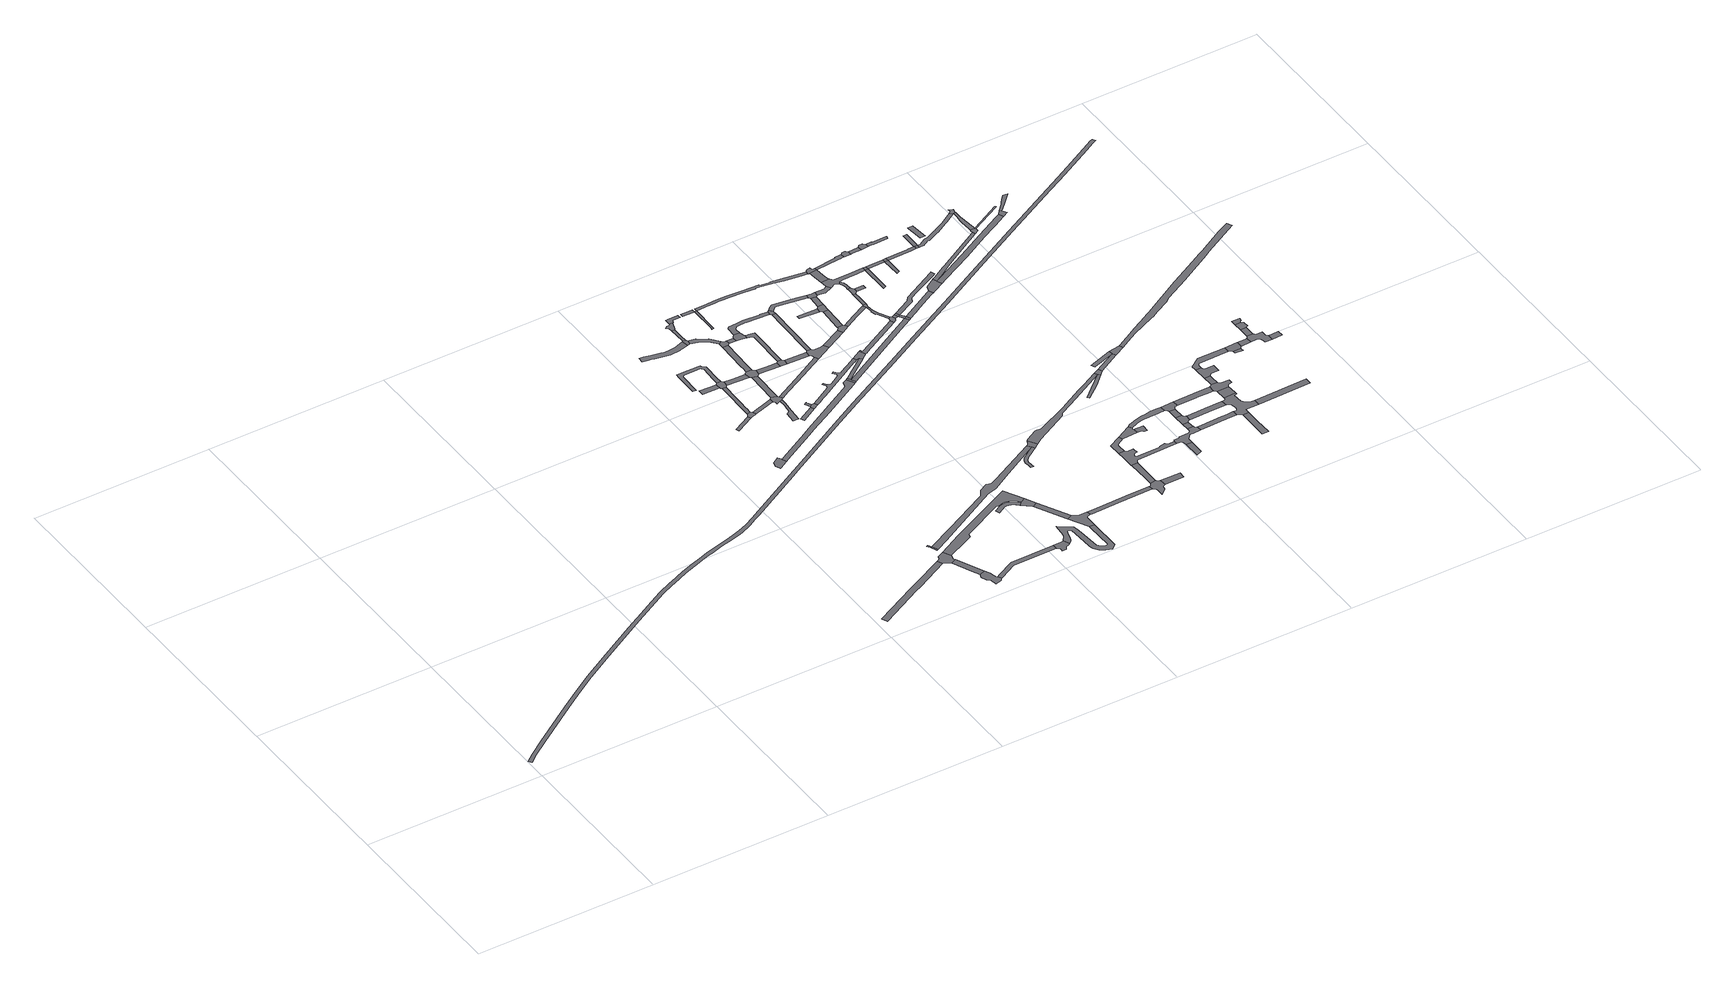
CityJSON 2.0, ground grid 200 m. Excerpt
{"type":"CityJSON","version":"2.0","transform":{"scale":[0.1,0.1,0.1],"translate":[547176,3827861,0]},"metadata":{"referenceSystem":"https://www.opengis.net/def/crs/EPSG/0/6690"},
"CityObjects":{
"road1":{"type":"Road","geometry":[{"type":"MultiSurface","lod":"1","boundaries":[[[0,1,2,3,4,5,6,7]]]}]},
"road2":{"type":"Road","geometry":[{"type":"MultiSurface","lod":"1","boundaries":[[[8,9,10,11,0,7,12,13,14,15]]]}]},
"road3":{"type":"Road","geometry":[{"type":"MultiSurface","lod":"1","boundaries":[[[16,17,18,19]]]}]},
"road4":{"type":"Road","attributes":{"RoadStructureAttribute.sectionType":"1"},"geometry":[{"type":"MultiSurface","lod":"1","boundaries":[[[20,13,12,21,22,23]]]}]},
"road5":{"type":"Road","geometry":[{"type":"MultiSurface","lod":"1","boundaries":[[[19,18,24,25]]]}]},
"road6":{"type":"Road","geometry":[{"type":"MultiSurface","lod":"1","boundaries":[[[26,27,23,22,28,29,30,31,32,33,34,35]]]}]},
"road7":{"type":"Road","geometry":[{"type":"MultiSurface","lod":"1","boundaries":[[[36,37,38,39,40,41,42,43,44]]]}]},
"road8":{"type":"Road","attributes":{"RoadStructureAttribute.sectionType":"1"},"geometry":[{"type":"MultiSurface","lod":"1","boundaries":[[[45,46,47,48,49,50,51]]]}]},
"road9":{"type":"Road","attributes":{"RoadStructureAttribute.sectionType":"1"},"geometry":[{"type":"MultiSurface","lod":"1","boundaries":[[[52,53,54,55,56,57,58,59,60,61,62,63,64,65,66,67,68,69,70,71,72,73,74,75,76,77,78,79,80,81,82,83,84,85,86,87,88,89,90,91,92,93,94,95,96,97,98,99,100,101,102,103,104,105,106,107,108,109,110,111,112,113,114,115,116,117,118,119,120,121,122,123,124,125,126,127,128,129,130,131,132]]]}]},
"road10":{"type":"Road","geometry":[{"type":"MultiSurface","lod":"1","boundaries":[[[133,134,135,136,45,51,137,138,139,140,141]]]}]},
"road11":{"type":"Road","attributes":{"RoadStructureAttribute.sectionType":"1"},"geometry":[{"type":"MultiSurface","lod":"1","boundaries":[[[142,143,35,34,144,145,146]]]}]},
"road12":{"type":"Road","attributes":{"RoadStructureAttribute.sectionType":"1"},"geometry":[{"type":"MultiSurface","lod":"1","boundaries":[[[147,148,149,150]]]}]},
"road13":{"type":"Road","attributes":{"RoadStructureAttribute.sectionType":"1"},"geometry":[{"type":"MultiSurface","lod":"1","boundaries":[[[151,152,153,154,135,134,155,156,157,158,159,160,161]]]}]},
"road14":{"type":"Road","attributes":{"RoadStructureAttribute.sectionType":"1"},"geometry":[{"type":"MultiSurface","lod":"1","boundaries":[[[162,163,164,165,166,167,168,169,170,171,172,173,174,175,176,177,178,179,180,181,182,183,184,185]]]}]},
"road15":{"type":"Road","geometry":[{"type":"MultiSurface","lod":"1","boundaries":[[[184,150,149,186,151,161,187,188,189,185]]]}]},
"road16":{"type":"Road","attributes":{"RoadStructureAttribute.sectionType":"1"},"geometry":[{"type":"MultiSurface","lod":"1","boundaries":[[[190,141,140,191]]]}]},
"road17":{"type":"Road","attributes":{"RoadStructureAttribute.sectionType":"1"},"geometry":[{"type":"MultiSurface","lod":"1","boundaries":[[[192,193,194,195,196,197,198,199,200,201,202,203,204,205,206,207,208,209,210,211,212,213]]]}]},
"road18":{"type":"Road","attributes":{"function":"1","RoadStructureAttribute.sectionType":"6"},"geometry":[{"type":"MultiSurface","lod":"1","boundaries":[[[214,215,8,15,216,217,218,219,220,221,222,223,224,225,226]]]}]},
"road19":{"type":"Road","attributes":{"RoadStructureAttribute.sectionType":"1"},"geometry":[{"type":"MultiSurface","lod":"1","boundaries":[[[227,228,229,230,231,232,233,234,235,236,237,238,239,240,241,242,243,244,245,246,247]]]}]},
"road20":{"type":"Road","attributes":{"RoadStructureAttribute.sectionType":"1"},"geometry":[{"type":"MultiSurface","lod":"1","boundaries":[[[248,189,188,249,250]]]}]},
"road21":{"type":"Road","geometry":[{"type":"MultiSurface","lod":"1","boundaries":[[[251,190,191,252,253,254,255,234,233,256,257,258,259]]]}]},
"road22":{"type":"Road","geometry":[{"type":"MultiSurface","lod":"1","boundaries":[[[260,261,262,263,264,265,266,267,268,269,43,42,270,271,272,273,274,275]]]}]},
"road23":{"type":"Road","geometry":[{"type":"MultiSurface","lod":"1","boundaries":[[[276,277,278,279]]]}]},
"road24":{"type":"Road","attributes":{"RoadStructureAttribute.sectionType":"1"},"geometry":[{"type":"MultiSurface","lod":"1","boundaries":[[[280,251,259,281]]]}]},
"road25":{"type":"Road","geometry":[{"type":"MultiSurface","lod":"1","boundaries":[[[282,283,284,146,145,285,286,287,288,289,290,291]]]}]},
"road26":{"type":"Road","geometry":[{"type":"MultiSurface","lod":"1","boundaries":[[[292,293,213,212,294,295,296,297]]]}]},
"road27":{"type":"Road","attributes":{"RoadStructureAttribute.sectionType":"1"},"geometry":[{"type":"MultiSurface","lod":"1","boundaries":[[[298,299,300,301,302,292,297]]]}]},
"road28":{"type":"Road","geometry":[{"type":"MultiSurface","lod":"1","boundaries":[[[303,304,305,306,307,308]]]}]},
"road29":{"type":"Road","geometry":[{"type":"MultiSurface","lod":"1","boundaries":[[[309,310,311,250,249,280,281,312,313,314]]]}]},
"road30":{"type":"Road","attributes":{"RoadStructureAttribute.sectionType":"1"},"geometry":[{"type":"MultiSurface","lod":"1","boundaries":[[[315,316,317,318,319,320,321,322,323,324,325,326,327,19,25,328,329,330,331,332,333]]]}]},
"road31":{"type":"Road","geometry":[{"type":"MultiSurface","lod":"1","boundaries":[[[334,335,308,307,336,276,279,337]]]}]},
"road32":{"type":"Road","geometry":[{"type":"MultiSurface","lod":"1","boundaries":[[[338,339,340,341,342,343,344,345,346,301,300,347,348,349,350]]]}]},
"road33":{"type":"Road","attributes":{"function":"1","RoadStructureAttribute.sectionType":"6"},"geometry":[{"type":"MultiSurface","lod":"1","boundaries":[[[351,352,353,354,355,356,357,358,359,360,361,362,363,364,365]]]}]},
"road34":{"type":"Road","attributes":{"RoadStructureAttribute.sectionType":"1"},"geometry":[{"type":"MultiSurface","lod":"1","boundaries":[[[366,367,368,369,295,294,370,371,372,373]]]}]},
"road35":{"type":"Road","attributes":{"RoadStructureAttribute.sectionType":"1"},"geometry":[{"type":"MultiSurface","lod":"1","boundaries":[[[374,375,376,377,309,314,378,379]]]}]},
"road36":{"type":"Road","attributes":{"RoadStructureAttribute.sectionType":"1"},"geometry":[{"type":"MultiSurface","lod":"1","boundaries":[[[380,381,382,383,338,350,384,385,386,387,388]]]}]},
"road37":{"type":"Road","attributes":{"RoadStructureAttribute.sectionType":"1"},"geometry":[{"type":"MultiSurface","lod":"1","boundaries":[[[389,390,313,312,391,392]]]}]},
"road38":{"type":"Road","attributes":{"RoadStructureAttribute.sectionType":"1"},"geometry":[{"type":"MultiSurface","lod":"1","boundaries":[[[393,394,395,396,397,398,399,400,401,402,403,404,405,406,407,282,291,408,409,410,411,412,413,414,415,416,417,418,419,420,421,422,423,424,425,426,427]]]}]},
"road39":{"type":"Road","geometry":[{"type":"MultiSurface","lod":"1","boundaries":[[[428,373,372,374,379,429,430]]]}]},
"road40":{"type":"Road","geometry":[{"type":"MultiSurface","lod":"1","boundaries":[[[226,225,365,364,431,432]]]}]},
"road41":{"type":"Road","attributes":{"RoadStructureAttribute.sectionType":"1"},"geometry":[{"type":"MultiSurface","lod":"1","boundaries":[[[433,434,258,257,435,436,437]]]}]},
"road42":{"type":"Road","attributes":{"RoadStructureAttribute.sectionType":"1"},"geometry":[{"type":"MultiSurface","lod":"1","boundaries":[[[438,430,429,439]]]}]},
"road43":{"type":"Road","attributes":{"RoadStructureAttribute.sectionType":"1"},"geometry":[{"type":"MultiSurface","lod":"1","boundaries":[[[432,431,440,441]]]}]},
"road44":{"type":"Road","attributes":{"RoadStructureAttribute.sectionType":"1"},"geometry":[{"type":"MultiSurface","lod":"1","boundaries":[[[442,443,444,445,446,447]]]}]},
"road45":{"type":"Road","geometry":[{"type":"MultiSurface","lod":"1","boundaries":[[[448,449,392,391,450,451,452,453]]]}]},
"road46":{"type":"Road","attributes":{"RoadStructureAttribute.sectionType":"1"},"geometry":[{"type":"MultiSurface","lod":"1","boundaries":[[[454,455,456,457,458,459,460,446]]]}]},
"road47":{"type":"Road","geometry":[{"type":"MultiSurface","lod":"1","boundaries":[[[461,462,463,464,465,438,439,466,467,468,469]]]}]},
"road48":{"type":"Road","geometry":[{"type":"MultiSurface","lod":"1","boundaries":[[[470,441,440,427,426,471,472,473,474,475,476]]]}]},
"road49":{"type":"Road","attributes":{"RoadStructureAttribute.sectionType":"1"},"geometry":[{"type":"MultiSurface","lod":"1","boundaries":[[[477,478,479,480,481,482,468,467,483,484,485,486,487,488,489,490,491,448,453]]]}]},
"road50":{"type":"Road","attributes":{"RoadStructureAttribute.sectionType":"1"},"geometry":[{"type":"MultiSurface","lod":"1","boundaries":[[[492,493,494,495,496,497,498,499,500,501,502,503,504,505,506,507,508,509,510,511,512,513,514,515,516,517,334,337,518,519,520,521,522,523,524,525]]]}]},
"road51":{"type":"Road","attributes":{"RoadStructureAttribute.sectionType":"1"},"geometry":[{"type":"MultiSurface","lod":"1","boundaries":[[[452,451,526,527]]]}]},
"road52":{"type":"Road","geometry":[{"type":"MultiSurface","lod":"1","boundaries":[[[528,260,275,529,530,531]]]}]},
"road53":{"type":"Road","attributes":{"RoadStructureAttribute.sectionType":"1"},"geometry":[{"type":"MultiSurface","lod":"1","boundaries":[[[532,533,534,535,536,537,538,539,461,469,540,541,542,543,544,545,546]]]}]},
"road54":{"type":"Road","geometry":[{"type":"MultiSurface","lod":"1","boundaries":[[[547,548,549,550,527,526,551,433,437,552,553]]]}]},
"road55":{"type":"Road","attributes":{"RoadStructureAttribute.sectionType":"1"},"geometry":[{"type":"MultiSurface","lod":"1","boundaries":[[[554,555,556,557,558,559,560,528,531,561,562,563,564,565,566]]]}]},
"road56":{"type":"Road","attributes":{"RoadStructureAttribute.sectionType":"1"},"geometry":[{"type":"MultiSurface","lod":"1","boundaries":[[[567,568,569,550,549,570]]]}]},
"road57":{"type":"Road","attributes":{"RoadStructureAttribute.sectionType":"1"},"geometry":[{"type":"MultiSurface","lod":"1","boundaries":[[[333,571,572,573,574,575,576,577,578,579,580,581,582]]]}]},
"road58":{"type":"Road","attributes":{"RoadStructureAttribute.sectionType":"1"},"geometry":[{"type":"MultiSurface","lod":"1","boundaries":[[[583,584,585,476,475,586,587,588]]]}]},
"road59":{"type":"Road","geometry":[{"type":"MultiSurface","lod":"1","boundaries":[[[589,546,545,567,570,590]]]}]},
"road60":{"type":"Road","geometry":[{"type":"MultiSurface","lod":"1","boundaries":[[[591,492,525,592,554,566,593]]]}]},
"road61":{"type":"Road","attributes":{"RoadStructureAttribute.sectionType":"1"},"geometry":[{"type":"MultiSurface","lod":"1","boundaries":[[[594,595,596,553,552,597]]]}]},
"road62":{"type":"Road","geometry":[{"type":"MultiSurface","lod":"1","boundaries":[[[598,599,600,315,333,582,601]]]}]},
"road63":{"type":"Road","attributes":{"RoadStructureAttribute.sectionType":"1"},"geometry":[{"type":"MultiSurface","lod":"1","boundaries":[[[602,603,604,605,606,607,608,609,610,611,612,613,460,614,615,616,617,618,619,620,621,622,623,624,625,626,627,628,629,630,631]]]}]},
"road64":{"type":"Road","geometry":[{"type":"MultiSurface","lod":"1","boundaries":[[[632,633,634,635,636]]]}]},
"road65":{"type":"Road","attributes":{"RoadStructureAttribute.sectionType":"1"},"geometry":[{"type":"MultiSurface","lod":"1","boundaries":[[[637,638,639,640,641,589,590,642,643,644,645,646,647]]]}]},
"road66":{"type":"Road","attributes":{"RoadStructureAttribute.sectionType":"1"},"geometry":[{"type":"MultiSurface","lod":"1","boundaries":[[[648,649,650,651,530,529,652,653,654,655]]]}]},
"road67":{"type":"Road","geometry":[{"type":"MultiSurface","lod":"1","boundaries":[[[656,657,596,595,594,597,658,659,660,661]]]}]},
"road68":{"type":"Road","attributes":{"RoadStructureAttribute.sectionType":"1"},"geometry":[{"type":"MultiSurface","lod":"1","boundaries":[[[662,656,661,663]]]}]},
"road69":{"type":"Road","geometry":[{"type":"MultiSurface","lod":"1","boundaries":[[[664,636,635,665,662,663,666]]]}]},
"road70":{"type":"Road","attributes":{"RoadStructureAttribute.sectionType":"1"},"geometry":[{"type":"MultiSurface","lod":"1","boundaries":[[[667,668,669,670,591,593,671,672,673,674]]]}]},
"road71":{"type":"Road","geometry":[{"type":"MultiSurface","lod":"1","boundaries":[[[675,676,677,678,583,588,679,680,681,682,683,684,685,686,687,688]]]}]},
"road72":{"type":"Road","attributes":{"RoadStructureAttribute.sectionType":"1"},"geometry":[{"type":"MultiSurface","lod":"1","boundaries":[[[689,690,664,666,691]]]}]},
"road73":{"type":"Road","geometry":[{"type":"MultiSurface","lod":"1","boundaries":[[[692,693,647,646,689,691,694,695]]]}]},
"road74":{"type":"Road","geometry":[{"type":"MultiSurface","lod":"1","boundaries":[[[696,697,698,699,700,701,677,676]]]}]},
"road75":{"type":"Road","attributes":{"RoadStructureAttribute.sectionType":"1"},"geometry":[{"type":"MultiSurface","lod":"1","boundaries":[[[702,703,660,659,658,704,705]]]}]},
"road76":{"type":"Road","attributes":{"RoadStructureAttribute.sectionType":"1"},"geometry":[{"type":"MultiSurface","lod":"1","boundaries":[[[706,707,708,688,687]]]}]},
"road77":{"type":"Road","geometry":[{"type":"MultiSurface","lod":"1","boundaries":[[[709,710,695,694,711,712,713,714,715]]]}]},
"road78":{"type":"Road","attributes":{"RoadStructureAttribute.sectionType":"1"},"geometry":[{"type":"MultiSurface","lod":"1","boundaries":[[[716,717,718,719,720,721,722,723]]]}]},
"road79":{"type":"Road","geometry":[{"type":"MultiSurface","lod":"1","boundaries":[[[724,702,705,725,726,727,728,729,730,731]]]}]},
"road80":{"type":"Road","attributes":{"RoadStructureAttribute.sectionType":"1"},"geometry":[{"type":"MultiSurface","lod":"1","boundaries":[[[732,733,734,727,726,735,736,737,738,739,740,741,742,743]]]}]},
"road81":{"type":"Road","geometry":[{"type":"MultiSurface","lod":"1","boundaries":[[[744,743,742,745,667,674,746,747,748,749]]]}]},
"road82":{"type":"Road","attributes":{"RoadStructureAttribute.sectionType":"1"},"geometry":[{"type":"MultiSurface","lod":"1","boundaries":[[[750,724,731,751,752]]]}]},
"road83":{"type":"Road","attributes":{"RoadStructureAttribute.sectionType":"1"},"geometry":[{"type":"MultiSurface","lod":"1","boundaries":[[[753,754,755,756,757,758,759,760,761,762,598,601,763,764,765,766,767,768]]]}]},
"road84":{"type":"Road","attributes":{"RoadStructureAttribute.sectionType":"1"},"geometry":[{"type":"MultiSurface","lod":"1","boundaries":[[[769,770,771,772,773,774]]]}]},
"road85":{"type":"Road","attributes":{"RoadStructureAttribute.sectionType":"1"},"geometry":[{"type":"MultiSurface","lod":"1","boundaries":[[[775,749,748,776,777]]]}]},
"road86":{"type":"Road","geometry":[{"type":"MultiSurface","lod":"1","boundaries":[[[778,779,780,781,782,783,784,785,631,630,786,787,771,770,788]]]}]},
"road87":{"type":"Road","geometry":[{"type":"MultiSurface","lod":"1","boundaries":[[[789,790,791,792,750,752,793,794,795,796,797]]]}]},
"road88":{"type":"Road","geometry":[{"type":"MultiSurface","lod":"1","boundaries":[[[798,775,777,799]]]}]},
"road89":{"type":"Road","attributes":{"RoadStructureAttribute.sectionType":"1"},"geometry":[{"type":"MultiSurface","lod":"1","boundaries":[[[800,801,802,803,804,805,806,807,808,809,810,811,812,813,814,815,816,817,818,819,719,718,820,699,698,821,822,823,824,825]]]}]},
"road90":{"type":"Road","geometry":[{"type":"MultiSurface","lod":"1","boundaries":[[[826,827,828,829,830,831,832,833,834,835,836,789,797]]]}]},
"road91":{"type":"Road","attributes":{"RoadStructureAttribute.sectionType":"1"},"geometry":[{"type":"MultiSurface","lod":"1","boundaries":[[[799,777,648,837]]]}]},
"road92":{"type":"Road","geometry":[{"type":"MultiSurface","lod":"1","boundaries":[[[837,648,655,838]]]}]},
"road93":{"type":"Road","geometry":[{"type":"MultiSurface","lod":"1","boundaries":[[[839,716,723,840,841,842,843,844]]]}]},
"road94":{"type":"Road","geometry":[{"type":"MultiSurface","lod":"1","boundaries":[[[845,846,847,795,794]]]}]},
"road95":{"type":"Road","attributes":{"RoadStructureAttribute.sectionType":"1"},"geometry":[{"type":"MultiSurface","lod":"1","boundaries":[[[848,849,850,851,852,774,773,709,715,853,854,855,856,857,832,831,858,859,860,861,862,863]]]}]},
"road96":{"type":"Road","attributes":{"RoadStructureAttribute.sectionType":"1"},"geometry":[{"type":"MultiSurface","lod":"1","boundaries":[[[864,865,866,867,788,770,868,869,870,871,872]]]}]},
"road97":{"type":"Road","geometry":[{"type":"MultiSurface","lod":"1","boundaries":[[[873,874,875,876,877,878,841,840]]]}]},
"road98":{"type":"Road","attributes":{"RoadStructureAttribute.sectionType":"1"},"geometry":[{"type":"MultiSurface","lod":"1","boundaries":[[[879,880,837,838,881,882,883,884,885,886]]]}]},
"road99":{"type":"Road","attributes":{"RoadStructureAttribute.sectionType":"1"},"geometry":[{"type":"MultiSurface","lod":"1","boundaries":[[[887,888,889,890,891,892,893,894,862]]]}]},
"road100":{"type":"Road","attributes":{"RoadStructureAttribute.sectionType":"1"},"geometry":[{"type":"MultiSurface","lod":"1","boundaries":[[[895,896,897,898]]]}]},
"road101":{"type":"Road","geometry":[{"type":"MultiSurface","lod":"1","boundaries":[[[899,863,862,894]]]}]},
"road102":{"type":"Road","attributes":{"RoadStructureAttribute.sectionType":"1"},"geometry":[{"type":"MultiSurface","lod":"1","boundaries":[[[900,901,902,903,904,905,906,907,908,909,839,844,910,911,912,913,914,915,916,917,918]]]}]},
"road103":{"type":"Road","attributes":{"RoadStructureAttribute.sectionType":"1"},"geometry":[{"type":"MultiSurface","lod":"1","boundaries":[[[919,920,921,922,923,924,925,926,927,928,929,930,931,932,933,934,935,936,937,938,939,798,799]]]}]},
"road104":{"type":"Road","geometry":[{"type":"MultiSurface","lod":"1","boundaries":[[[940,941,942,943,872,871,944,945]]]}]},
"road105":{"type":"Road","geometry":[{"type":"MultiSurface","lod":"1","boundaries":[[[768,946,947,948,949,950,951,952]]]}]},
"road106":{"type":"Road","geometry":[{"type":"MultiSurface","lod":"1","boundaries":[[[953,954,955,956,957,958,959,960,961,825,824,962,963,964,965,966,895,898,967,968,969,970,971,972]]]}]},
"road107":{"type":"Road","attributes":{"RoadStructureAttribute.sectionType":"1"},"geometry":[{"type":"MultiSurface","lod":"1","boundaries":[[[973,974,975,899,894,976,977,978]]]}]},
"road108":{"type":"Road","attributes":{"RoadStructureAttribute.sectionType":"1"},"geometry":[{"type":"MultiSurface","lod":"1","boundaries":[[[979,945,944,980,981]]]}]},
"road109":{"type":"Road","geometry":[{"type":"MultiSurface","lod":"1","boundaries":[[[978,982,983,984,985,986]]]}]},
"road110":{"type":"Road","geometry":[{"type":"MultiSurface","lod":"1","boundaries":[[[987,988,956,955]]]}]},
"road111":{"type":"Road","geometry":[{"type":"MultiSurface","lod":"1","boundaries":[[[989,973,978,986]]]}]},
"road112":{"type":"Road","geometry":[{"type":"MultiSurface","lod":"1","boundaries":[[[990,991,879,886,992,993,994,995,996]]]}]},
"road113":{"type":"Road","geometry":[{"type":"MultiSurface","lod":"1","boundaries":[[[997,998,999,1000,1001,1002,988,987,1003,1004,1005,1006,1007]]]}]},
"road114":{"type":"Road","geometry":[{"type":"MultiSurface","lod":"1","boundaries":[[[1008,1009,1010,979,981,1011,1012]]]}]},
"road115":{"type":"Road","geometry":[{"type":"MultiSurface","lod":"1","boundaries":[[[1013,1014,753,768,952,1015]]]}]},
"road116":{"type":"Road","attributes":{"RoadStructureAttribute.sectionType":"1"},"geometry":[{"type":"MultiSurface","lod":"1","boundaries":[[[1016,1000,999,1017]]]}]},
"road117":{"type":"Road","geometry":[{"type":"MultiSurface","lod":"1","boundaries":[[[1018,900,918,1019,1020,1016,1017,1021,1022,1023,1024,1025]]]}]},
"road118":{"type":"Road","attributes":{"RoadStructureAttribute.sectionType":"1"},"geometry":[{"type":"MultiSurface","lod":"1","boundaries":[[[1026,1027,1028,1029,1030,1031,1032,1033,1034,1012,1011]]]}]},
"road119":{"type":"Road","attributes":{"RoadStructureAttribute.sectionType":"1"},"geometry":[{"type":"MultiSurface","lod":"1","boundaries":[[[1035,1036,1037,989,986,1038,1039,1040,1041,1042]]]}]},
"road120":{"type":"Road","geometry":[{"type":"MultiSurface","lod":"1","boundaries":[[[1043,1044,1045,1046,1047]]]}]},
"road121":{"type":"Road","attributes":{"RoadStructureAttribute.sectionType":"1"},"geometry":[{"type":"MultiSurface","lod":"1","boundaries":[[[1047,1048,1013,1015,1049]]]}]},
"road122":{"type":"Road","attributes":{"RoadStructureAttribute.sectionType":"1"},"geometry":[{"type":"MultiSurface","lod":"1","boundaries":[[[1050,1051,1052,1053,1054,972,971,1055,1056]]]}]},
"road123":{"type":"Road","geometry":[{"type":"MultiSurface","lod":"1","boundaries":[[[1057,1058,1007,1006,1059,1060,1061,1062]]]}]},
"road124":{"type":"Road","attributes":{"RoadStructureAttribute.sectionType":"1"},"geometry":[{"type":"MultiSurface","lod":"1","boundaries":[[[1063,1064,1018,1025,1065,1066,1067,1068]]]}]},
"road125":{"type":"Road","geometry":[{"type":"MultiSurface","lod":"1","boundaries":[[[1042,1041,1069,1070]]]}]},
"road126":{"type":"Road","geometry":[{"type":"MultiSurface","lod":"1","boundaries":[[[1071,1072,1073,1074,1075,1076,1077,1078,1042,1070]]]}]},
"road127":{"type":"Road","geometry":[{"type":"MultiSurface","lod":"1","boundaries":[[[1079,1043,1047,1049,1080]]]}]},
"road128":{"type":"Road","attributes":{"RoadStructureAttribute.sectionType":"1"},"geometry":[{"type":"MultiSurface","lod":"1","boundaries":[[[1081,1082,1083,1084,1085,1086]]]}]},
"road129":{"type":"Road","attributes":{"RoadStructureAttribute.sectionType":"1"},"geometry":[{"type":"MultiSurface","lod":"1","boundaries":[[[1087,1088,1089,1090,1091,1092,1093,1094,1095,990,996,1096,1097,1098,1099,1100,1101]]]}]},
"road130":{"type":"Road","geometry":[{"type":"MultiSurface","lod":"1","boundaries":[[[1102,1103,1104,1105,1106,1107]]]}]},
"road131":{"type":"Road","geometry":[{"type":"MultiSurface","lod":"1","boundaries":[[[1108,1109,1110,1111,1112,1113,1114,1115,1116,1117,1118,1119,1120,1062,1061,1121,1122,1123,1124,1125,1126,1050,1056,1127,1128,1086,1085,1129,1130,1131]]]}]},
"road132":{"type":"Road","attributes":{"RoadStructureAttribute.sectionType":"1"},"geometry":[{"type":"MultiSurface","lod":"1","boundaries":[[[1132,1133,1134,1116,1115]]]}]},
"road133":{"type":"Road","attributes":{"RoadStructureAttribute.sectionType":"1"},"geometry":[{"type":"MultiSurface","lod":"1","boundaries":[[[1135,1136,1137,1138,1139,1140]]]}]},
"road134":{"type":"Road","geometry":[{"type":"MultiSurface","lod":"1","boundaries":[[[1139,1141,1063,1068,1142,1143,1134,1133,1144,1145,1146,1147,1148,1149,1150,1151,1152,1153,1140]]]}]},
"road135":{"type":"Road","attributes":{"RoadStructureAttribute.sectionType":"1"},"geometry":[{"type":"MultiSurface","lod":"1","boundaries":[[[1154,1155,1156,1157,1158,995,994,1159,1160,1161,1162,1163,1164,1165]]]}]},
"road136":{"type":"Road","attributes":{"RoadStructureAttribute.sectionType":"1"},"geometry":[{"type":"MultiSurface","lod":"1","boundaries":[[[1166,1167,1168,1169,1170,1171,1172,1173,1174,1175,1176,1177,1178,1179,1180,1070,1069,1181,1182,1183,1184,1185,1186,1187,1188,1189,1190,1191,1192,1193,1194,1195,1196]]]}]},
"road137":{"type":"Road","geometry":[{"type":"MultiSurface","lod":"1","boundaries":[[[1197,1198,1199,1200,1201,1202,1203,1204,1205,1206,1137,1136]]]}]},
"road138":{"type":"Road","attributes":{"function":"1","RoadStructureAttribute.sectionType":"6"},"geometry":[{"type":"MultiSurface","lod":"1","boundaries":[[[1207,1208,1209,1206,1205,1210,1211,1212,1213]]]}]},
"road139":{"type":"Road","geometry":[{"type":"MultiSurface","lod":"1","boundaries":[[[1214,1215,1087,1101,1216,1217,1218,1219,1220,1221]]]}]},
"road140":{"type":"Road","attributes":{"RoadStructureAttribute.sectionType":"1"},"geometry":[{"type":"MultiSurface","lod":"1","boundaries":[[[1222,1223,1224,1225,1226,1227,1228,1229,1230,1231,1232,1233,1234,1235,1236,1237,1238,1239,1214,1221]]]}]},
"road141":{"type":"Road","geometry":[{"type":"MultiSurface","lod":"1","boundaries":[[[1240,1241,1131,1130]]]}]},
"road142":{"type":"Road","geometry":[{"type":"MultiSurface","lod":"1","boundaries":[[[1242,1243,1244,1166,1196,1232,1231,1245,1246]]]}]},
"road143":{"type":"Road","attributes":{"RoadStructureAttribute.sectionType":"1"},"geometry":[{"type":"MultiSurface","lod":"1","boundaries":[[[1247,1248,1249,1250,1251,1220,1219]]]}]},
"road144":{"type":"Road","geometry":[{"type":"MultiSurface","lod":"1","boundaries":[[[1252,1253,1254,1255]]]}]},
"road145":{"type":"Road","attributes":{"function":"1"},"geometry":[{"type":"MultiSurface","lod":"1","boundaries":[[[1256,1207,1213,1257,1258,1255,1254,1259,1260]]]}]},
"road146":{"type":"Road","geometry":[{"type":"MultiSurface","lod":"1","boundaries":[[[1261,1154,1165,1262,1263]]]}]},
"road147":{"type":"Road","geometry":[{"type":"MultiSurface","lod":"1","boundaries":[[[1264,1265,1256,1260,1266]]]}]},
"road148":{"type":"Road","attributes":{"RoadStructureAttribute.sectionType":"1"},"geometry":[{"type":"MultiSurface","lod":"1","boundaries":[[[1267,1268,1269,1270,1271,1272,1273,1274,1261,1263]]]}]},
"road149":{"type":"Road","attributes":{"RoadStructureAttribute.sectionType":"1"},"geometry":[{"type":"MultiSurface","lod":"1","boundaries":[[[1275,1276,1277,1278,1279,1280]]]}]},
"road150":{"type":"Road","geometry":[{"type":"MultiSurface","lod":"1","boundaries":[[[1279,1281,1282,1264,1266,1283,1284,1285,1286,1287,1288,1289,1290,1291,1292,1293,1294,1295,1296,1297,1298,1299,1300,1280]]]}]},
"road151":{"type":"Road","attributes":{"RoadStructureAttribute.sectionType":"1"},"geometry":[{"type":"MultiSurface","lod":"1","boundaries":[[[1301,1302,1303,1304,1278,1277,1305,1306,1307]]]}]},
"road152":{"type":"Road","attributes":{"RoadStructureAttribute.sectionType":"1"},"geometry":[{"type":"MultiSurface","lod":"1","boundaries":[[[1308,1309,1310,1311,1312,1304,1303]]]}]},
"road153":{"type":"Road","attributes":{"RoadStructureAttribute.sectionType":"1"},"geometry":[{"type":"MultiSurface","lod":"1","boundaries":[[[1313,1314,1315,1316,1317,1318,1319,1320,1321,1322,1323,1324,1325,1079,1080,1326,1327,1328,1329,1330,1331,1332,1333,1334,1335,1336]]]}]},
"road154":{"type":"Road","attributes":{"RoadStructureAttribute.sectionType":"1"},"geometry":[{"type":"MultiSurface","lod":"1","boundaries":[[[1337,1338,1292,1291,1339]]]}]}
},
"vertices":[
[5009,762,0],[4658,585,0],[4568,540,0],[4076,292,0],[4106,231,0],[4593,477,0],[4662,512,0],[5039,703,0],
[5129,848,0],[5056,811,0],[5043,778,0],[5026,770,0],[5114,661,0],[5171,688,0],[5161,709,0],[5174,761,0],
[5066,1018,0],[5051,1010,0],[5071,973,0],[5086,976,0],
[5278,465,0],[5214,445,0],[5252,362,0],[5313,392,0],
[5102,901,0],[5116,908,0],
[5358,248,0],[5340,336,0],[5235,320,0],[5258,255,0],[5288,238,0],[5303,161,0],[5371,174,0],[5386,196,0],[5403,205,0],[5376,244,0],
[4565,2943,0],[4551,2933,0],[4497,2898,0],[4481,2837,0],[4508,2789,0],[4604,2842,0],[4617,2850,0],[4591,2897,0],[4591,2905,0],
[4667,3635,0],[4658,3630,0],[4471,3531,0],[4470,3531,0],[4480,3492,0],[4677,3595,0],[4686,3600,0],
[9787,5483,0],[9757,5467,0],[9631,5400,0],[9355,5252,0],[9187,5162,0],[9000,5061,0],[8354,4719,0],[7859,4455,0],[7222,4113,0],[6597,3782,0],[6287,3616,0],[5646,3273,0],[5374,3123,0],[4666,2733,0],[4529,2657,0],[3918,2316,0],[3860,2285,0],[3756,2230,0],[3652,2186,0],[3595,2168,0],[3515,2145,0],[3375,2112,0],[3230,2072,0],[3209,2065,0],[3126,2038,0],[2987,1994,0],[2854,1948,0],[2670,1871,0],[2656,1865,0],[2485,1788,0],[2275,1676,0],[2161,1613,0],[2008,1529,0],[1945,1493,0],[1528,1256,0],[1197,1065,0],[992,935,0],[761,781,0],[278,455,0],[100,333,0],[7,256,0],[33,225,0],[124,301,0],[301,422,0],[784,748,0],[1014,902,0],[1218,1031,0],[1548,1222,0],[2028,1494,0],[2154,1564,0],[2294,1641,0],[2503,1752,0],[2656,1821,0],[2685,1835,0],[2868,1910,0],[3000,1956,0],[3138,2000,0],[3215,2025,0],[3241,2033,0],[3385,2073,0],[3525,2106,0],[3606,2130,0],[3665,2148,0],[3773,2194,0],[3875,2248,0],[3937,2281,0],[4532,2613,0],[4685,2698,0],[5375,3078,0],[5665,3238,0],[6311,3584,0],[6616,3747,0],[7240,4078,0],[7878,4420,0],[8372,4684,0],[9019,5026,0],[9170,5107,0],[9343,5200,0],[9650,5365,0],[9757,5422,0],[9806,5447,0],
[4734,3672,0],[4725,3678,0],[4686,3671,0],[4685,3664,0],[4702,3609,0],[4722,3615,0],[4755,3625,0],[4759,3626,0],[4743,3665,0],
[5604,363,0],[5402,258,0],[5602,311,0],[6087,311,0],[6087,366,0],
[4488,4225,0],[4486,4164,0],[4676,4156,0],[4676,4217,0],
[4696,4135,0],[4694,4035,0],[4687,3754,0],[4687,3749,0],[4727,3748,0],[4727,3753,0],[4730,3862,0],[4732,3944,0],[4734,4034,0],[4734,4047,0],[4736,4133,0],
[4740,4304,0],[4744,4493,0],[4744,4503,0],[4735,4512,0],[4711,4537,0],[4701,4547,0],[4686,4547,0],[4492,4550,0],[4436,4551,0],[4435,4517,0],[4429,4249,0],[4467,4248,0],[4473,4491,0],[4474,4491,0],[4488,4506,0],[4493,4510,0],[4606,4509,0],[4686,4508,0],[4691,4502,0],[4700,4493,0],[4705,4488,0],[4700,4305,0],[4698,4237,0],[4739,4236,0],
[4685,4146,0],[4747,4143,0],[4757,4153,0],[4759,4213,0],
[4997,3743,0],[4996,3701,0],
[4651,4917,0],[4591,4913,0],[4538,4910,0],[4522,4912,0],[4495,4918,0],[4451,4927,0],[4412,4935,0],[4365,4945,0],[4317,4954,0],[4285,4958,0],[4267,4959,0],[4264,4896,0],[4285,4897,0],[4325,4891,0],[4356,4886,0],[4391,4878,0],[4555,4846,0],[4667,4852,0],[4682,4859,0],[4710,4865,0],[4772,4880,0],[4755,4951,0],
[6130,1344,0],[5398,987,0],[5399,870,0],[5484,909,0],[5489,949,0],[5958,1177,0],[5970,1163,0],[6032,1186,0],[6071,1184,0],[6089,1178,0],[6147,1149,0],[6189,1103,0],[6242,1131,0],
[5076,3486,0],[5076,3489,0],[5076,3492,0],[5085,3578,0],[5089,3609,0],[5088,3610,0],[5087,3677,0],[5061,3670,0],[5061,3660,0],[5061,3658,0],[5062,3599,0],[5062,3589,0],[5061,3579,0],[5050,3492,0],[5049,3492,0],[5049,3490,0],[5049,3489,0],[5046,3487,0],[5014,3470,0],[5008,3346,0],[5068,3343,0],
[4865,4209,0],[5011,4142,0],[4999,4203,0],
[5017,3769,0],[5015,3689,0],[5015,3674,0],[5015,3647,0],[5054,3667,0],[5087,3684,0],[5112,3697,0],[5092,3734,0],[5077,3744,0],
[5777,3604,0],[5727,3579,0],[5717,3538,0],[5714,3523,0],[5666,3498,0],[5372,3334,0],[5069,3164,0],[4988,3119,0],[4617,2911,0],[4600,2902,0],[4643,2864,0],[5015,3070,0],[5096,3116,0],[5373,3269,0],[5787,3499,0],[5825,3521,0],
[5257,3428,0],[5085,3332,0],[5103,3295,0],[5277,3393,0],
[5026,4126,0],[5085,4108,0],
[6207,373,0],[6187,368,0],[6159,367,0],[6118,289,0],[6118,260,0],[6118,248,0],[6161,249,0],[6184,281,0],[6219,293,0],[6241,305,0],
[4769,4965,0],[4762,4958,0],[4799,4887,0],[4809,4941,0],[4801,4955,0],[4799,4958,0],
[4793,5052,0],[4792,5067,0],[4796,5150,0],[4762,5149,0],[4764,5067,0],
[5261,3516,0],[5261,3517,0],[5249,3509,0],[5236,3501,0],[5263,3446,0],[5291,3462,0],
[5029,4232,0],[5018,4222,0],[5008,4212,0],[5115,4137,0],[5117,4197,0],[5088,4224,0],
[6700,1804,0],[6178,1535,0],[6116,1503,0],[6098,1498,0],[6078,1500,0],[6053,1513,0],[6041,1510,0],[5958,1464,0],[5936,1434,0],[5919,1404,0],[5907,1391,0],[5884,1376,0],[5394,1130,0],[5256,980,0],[5395,1055,0],[5989,1379,0],[6099,1411,0],[6323,1537,0],[6733,1767,0],
[5318,3462,0],[5295,3462,0],[5264,3444,0],[5338,3427,0],
[4799,5257,0],[4796,5239,0],[4790,5239,0],[4762,5239,0],[4757,5239,0],[4734,5216,0],[4760,5190,0],[4760,5186,0],[4761,5163,0],[4802,5164,0],[4810,5182,0],[4827,5225,0],[4839,5253,0],
[6086,1166,0],[6068,1171,0],[6048,1171,0],[6029,1169,0],[5992,1161,0],[5965,1149,0],[5904,1115,0],[5922,1072,0],[6012,1118,0],[6037,1123,0],[6058,1123,0],[6084,1117,0],[6095,1111,0],[6152,1058,0],[6183,1099,0],
[4995,4856,0],[4968,4869,0],[4892,4916,0],[4889,4921,0],[4912,4855,0],[4968,4820,0],[5042,4734,0],[5075,4764,0],
[5040,4672,0],[5031,4332,0],[5030,4280,0],[5029,4245,0],[5090,4306,0],[5099,4668,0],
[4825,5323,0],[4818,5323,0],[4802,5324,0],[4800,5269,0],[4842,5252,0],[4856,5285,0],[4856,5286,0],[4942,5284,0],[4942,5324,0],
[5236,4191,0],[5235,4191,0],[5350,4127,0],[5353,4186,0],
[6541,395,0],[6546,100,0],[6545,98,0],[6530,91,0],[6520,89,0],[6471,114,0],[6454,132,0],[6444,151,0],[6425,394,0],[6420,462,0],[6416,484,0],[6408,501,0],[6274,601,0],[6256,452,0],[6248,432,0],[6262,326,0],[6277,347,0],[6291,374,0],[6313,456,0],[6321,475,0],[6339,481,0],[6354,476,0],[6363,463,0],[6376,259,0],[6380,175,0],[6383,146,0],[6391,123,0],[6402,102,0],[6426,71,0],[6461,45,0],[6479,35,0],[6543,9,0],[6600,61,0],[6596,419,0],[6540,427,0],
[5101,4734,0],[5124,4689,0],[5123,4735,0],
[6251,983,0],[6305,1011,0],
[5709,4063,0],[5367,3880,0],[5196,3742,0],[5367,3833,0],[5729,4025,0],
[5205,4737,0],[5203,4686,0],
[6430,640,0],[6485,669,0],
[5092,5320,0],[4969,5320,0],[4969,5284,0],[5099,5282,0],[5106,5282,0],[5106,5320,0],
[5374,4206,0],[5363,4196,0],[5364,4126,0],[5430,4123,0],[5432,4183,0],[5414,4205,0],
[5109,4992,0],[5104,4966,0],[5104,4965,0],[5114,4965,0],[5124,4965,0],[5126,4992,0],[5131,5283,0],
[5237,4780,0],[5228,4772,0],[5227,4771,0],[5214,4753,0],[5213,4751,0],[5255,4684,0],[5317,4670,0],[5322,4709,0],[5298,4771,0],
[6560,628,0],[6595,536,0],[6595,541,0],[6605,563,0],[6622,573,0],[6645,579,0],[6644,630,0],
[5423,4614,0],[5423,4643,0],[5424,4698,0],[5358,4705,0],[5334,4708,0],[5324,4709,0],[5320,4669,0],[5334,4667,0],[5344,4666,0],[5351,4665,0],[5359,4665,0],[5362,4664,0],[5379,4647,0],[5383,4642,0],[5383,4615,0],
[6012,3850,0],[5988,3837,0],[5974,3829,0],[5804,3735,0],[5801,3733,0],[5768,3742,0],[5761,3744,0],[5741,3779,0],[5731,3772,0],[5721,3766,0],[5744,3728,0],[5746,3724,0],[5744,3702,0],[5735,3697,0],[5632,3638,0],[5625,3634,0],[5589,3640,0],[5587,3640,0],[5564,3682,0],[5554,3677,0],[5544,3672,0],[5567,3628,0],[5567,3627,0],[5557,3597,0],[5377,3495,0],[5370,3492,0],[5371,3446,0],[5436,3483,0],[5460,3496,0],[5462,3496,0],[5470,3501,0],[5988,3791,0],[5992,3793,0],[6032,3815,0],
[5678,4112,0],[5680,4171,0],
[5796,3618,0],[5848,3535,0],[5821,3583,0],[5818,3589,0],
[5616,4909,0],[5615,4909,0],[5426,4922,0],[5356,4917,0],[5260,4911,0],[5248,4896,0],[5241,4887,0],[5241,4880,0],[5296,4843,0],[5319,4869,0],[5357,4873,0],[5427,4880,0],[5445,4879,0],[5699,4857,0],[5703,4903,0],
[5837,4164,0],[5760,4168,0],[5741,4191,0],[5701,4190,0],[5696,4111,0],[5906,4118,0],[5877,4173,0],
[6065,3822,0],[6049,3811,0],[5973,3752,0],[5880,3682,0],[5875,3678,0],[5873,3677,0],[5807,3626,0],[5829,3597,0],[5895,3648,0],[5900,3651,0],[5995,3724,0],[6071,3782,0],[6086,3794,0],
[5714,4841,0],[5710,4668,0],[5710,4667,0],[5754,4840,0],
[6577,1655,0],[6554,1622,0],[6547,1595,0],[6552,1539,0],[6555,1503,0],[6588,1505,0],[6584,1539,0],[6583,1553,0],[6580,1588,0],[6587,1610,0],[6614,1640,0],[6753,1737,0],
[7363,643,0],[7093,638,0],[6760,632,0],[6669,579,0],[6971,584,0],[7364,591,0],
[5724,4916,0],[5755,4883,0],
[6119,3909,0],[6046,3818,0],[6154,3845,0],
[6135,4273,0],[6135,4275,0],[6122,4298,0],[6149,4247,0],
[6744,1869,0],[6730,1837,0],[6717,1816,0],[6809,1776,0],
[6084,5267,0],[5972,5284,0],[5968,5277,0],[5857,5293,0],[5854,5300,0],[5666,5315,0],[5489,5329,0],[5459,5330,0],[5352,5325,0],[5276,5322,0],[5176,5321,0],[5131,5321,0],[5173,5286,0],[5280,5293,0],[5287,5291,0],[5353,5293,0],[5376,5294,0],[5407,5295,0],[5408,5292,0],[5444,5293,0],[5516,5294,0],[5660,5282,0],[5797,5268,0],[5807,5275,0],[6001,5246,0],[6006,5242,0],[6096,5227,0],[6298,5199,0],[6346,5192,0],[6349,5229,0],
[5906,4695,0],[5904,4653,0],[5909,4653,0],[6127,4634,0],[6131,4685,0],
[6070,4934,0],[5957,4950,0],[5956,4950,0],[5793,4974,0],[5755,4950,0],[5786,4913,0],[5806,4930,0],[5861,4923,0],[6144,4879,0],[6149,4878,0],[6156,4918,0],
[6769,4110,0],[6509,3966,0],[5882,3617,0],[5871,3611,0],[5898,3563,0],[5909,3569,0],[6640,3979,0],[6794,4065,0],
[6142,4343,0],[6142,4328,0],[6237,4294,0],[6229,4310,0],[6218,4330,0],[6203,4340,0],
[6154,4617,0],[6214,4615,0],
[6158,4713,0],[6144,4633,0],[6218,4710,0],
[6629,4153,0],[6155,3897,0],[6151,3895,0],[6138,3920,0],[6172,3849,0],[6177,3855,0],[6180,3859,0],[6650,4113,0],
[7476,668,0],[7464,683,0],[7401,673,0],[7380,643,0],[7384,579,0],[7397,564,0],[7402,544,0],[7400,466,0],[7469,526,0],[7471,551,0],[7477,565,0],[7491,577,0],[7507,583,0],[7502,659,0],
[6165,4856,0],[6159,4718,0],[6224,4846,0],
[6213,4914,0],[6212,4909,0],[6246,4864,0],[6246,4913,0],
[7461,705,0],[7462,800,0],[7464,1012,0],[7394,1011,0],[7394,999,0],[7399,773,0],
[6526,4490,0],[6369,4409,0],[6388,4374,0],[6544,4455,0],
[7723,589,0],[7726,657,0],[7560,658,0],
[6392,4931,0],[6356,4912,0],[6273,4861,0],[6337,4854,0],[6341,4854,0],[6344,4856,0],[6420,4890,0],
[7521,1444,0],[7386,1371,0],[7389,1231,0],[7452,1233,0],[7449,1327,0],[7452,1341,0],[7459,1350,0],[7544,1402,0],
[6540,4498,0],[6546,4439,0],[6548,4437,0],[6569,4440,0],[6568,4450,0],[6566,4467,0],[6571,4473,0],[6571,4498,0],
[6597,4319,0],[6577,4373,0],[6576,4381,0],[6553,4379,0],[6552,4378,0],[6552,4372,0],[6553,4367,0],[6548,4364,0],[6564,4315,0],[6569,4315,0],[6636,4187,0],[6658,4204,0],
[6664,4201,0],[6638,4182,0],[6675,4127,0],[6683,4149,0],[6696,4155,0],[6679,4195,0],
[6543,4691,0],[6572,4614,0],[6573,4686,0],
[7855,2406,0],[7682,2317,0],[7593,2270,0],[7373,2151,0],[7309,2117,0],[6978,1961,0],[6956,1959,0],[6921,1961,0],[6893,1958,0],[6764,1887,0],[6870,1818,0],[7241,2018,0],[7257,2046,0],[7397,2119,0],[7570,2209,0],[7872,2373,0],
[6466,5067,0],[6452,5203,0],[6368,5191,0],[6378,5080,0],[6385,5012,0],[6477,5020,0],
[6711,4212,0],[6732,4171,0],[6732,4170,0],
[6421,5230,0],[6416,5233,0],[6415,5235,0],[6414,5239,0],[6409,5261,0],[6370,5252,0],[6354,5234,0],[6351,5232,0],[6354,5192,0],[6357,5191,0],[6449,5233,0],
[6545,4787,0],[6545,4769,0],[6546,4729,0],[6545,4714,0],[6580,4693,0],[6600,4711,0],[6600,4756,0],[6585,4774,0],[6574,4787,0],
[6735,4224,0],[6756,4183,0],
[7891,1100,0],[7873,1101,0],[7855,1107,0],[7844,1123,0],[7782,1112,0],[7775,1104,0],[7756,1098,0],[7565,1098,0],[7525,1098,0],[7509,1100,0],[7498,1108,0],[7498,1127,0],[7506,1139,0],[7519,1148,0],[7552,1152,0],[7546,1198,0],[7544,1211,0],[7491,1209,0],[7466,1215,0],[7458,1222,0],[7391,1147,0],[7470,1030,0],[7479,1042,0],[7488,1047,0],[7944,1058,0],[7943,1102,0],
[6574,4848,0],[6574,4858,0],[6570,4870,0],[6563,4888,0],[6558,4898,0],[6541,4924,0],[6522,4897,0],[6528,4889,0],[6534,4877,0],[6536,4871,0],[6545,4826,0],
[6793,4124,0],
[6818,4078,0],
[7687,1533,0],[7714,1406,0],[7713,1468,0],[7702,1473,0],[7702,1483,0],[7709,1492,0],
[6704,4711,0],[6704,4736,0],[6704,4756,0],
[6721,4983,0],[6506,4979,0],[6501,4987,0],[6493,4998,0],[6479,5017,0],[6475,4916,0],[6488,4922,0],[6512,4907,0],[6513,4907,0],[6514,4906,0],[6545,4925,0],[6579,4934,0],[6751,4938,0],[6841,4944,0],[6844,4944,0],[6841,4985,0],
[6768,5271,0],[6706,5270,0],[6706,5258,0],[6704,5258,0],[6707,5221,0],[6734,5223,0],[6769,5225,0],[6782,5225,0],[6781,5271,0],
[7745,1407,0],[7763,1404,0],[7773,1396,0],[7778,1385,0],[7814,1384,0],[7817,1464,0],
[7190,4344,0],[7177,4337,0],[6957,4156,0],[6961,4158,0],[6976,4167,0],[7179,4277,0],[7203,4289,0],[7215,4295,0],
[6844,4927,0],[6844,4647,0],[6845,4617,0],[6845,4609,0],[6859,4617,0],[6875,4625,0],[6878,4782,0],[6879,4945,0],
[8013,995,0],[8019,805,0],[8079,830,0],[8081,994,0],
[6878,4986,0],
[8115,1618,0],[8065,1617,0],[7993,1615,0],[7929,1608,0],[7888,1603,0],[7837,1593,0],[7796,1580,0],[7787,1578,0],[7747,1565,0],[7719,1550,0],[7791,1527,0],[7820,1537,0],[7827,1538,0],[7849,1544,0],[7877,1549,0],[8045,1553,0],[8080,1554,0],[8102,1554,0],[8117,1554,0],
[6762,4185,0],[6764,4186,0],[6944,4275,0],[6965,4286,0],[6992,4333,0],[6995,4339,0],[7080,4383,0],[7091,4389,0],[7146,4418,0],[7296,4492,0],[7353,4521,0],[7380,4535,0],[7372,4557,0],[7365,4580,0],[7362,4578,0],[7359,4576,0],[7072,4424,0],[6969,4369,0],[6962,4366,0],[6932,4325,0],[6922,4320,0],
[6838,5292,0],[6837,5300,0],[6798,5294,0],[6797,5293,0],[6862,5229,0],[6860,5272,0],
[7794,2303,0],[7705,2225,0],[7598,2131,0],[7614,2110,0],[7717,2189,0],[7775,2239,0],[7894,2350,0],
[8231,1176,0],[8222,1184,0],[8218,1196,0],[8153,1195,0],[8154,1155,0],[8130,1139,0],[8020,1133,0],[8012,1122,0],[7954,1121,0],[7980,1059,0],[7999,1052,0],[8008,1040,0],[8008,1039,0],[8008,1017,0],[8081,1061,0],[8099,1081,0],[8125,1108,0],[8164,1109,0],[8251,1112,0],[8250,1171,0],
[7075,4990,0],[6978,4988,0],[6931,4987,0],[6881,4945,0],[6931,4947,0],[7076,4954,0],
[6980,5281,0],[6891,5230,0],[6983,5234,0],
[7081,4744,0],[7081,4734,0],[7098,4744,0],[7116,4755,0],[7114,4955,0],
[8213,1277,0],[8152,1276,0],
[7113,4991,0],
[7318,4473,0],[7212,4408,0],[7225,4300,0],[7255,4316,0],[7362,4372,0],[7335,4425,0],[7342,4435,0],
[8232,1378,0],[8220,1388,0],[8216,1400,0],[8150,1399,0],[8150,1383,0],[8152,1303,0],[8217,1287,0],[8220,1289,0],[8231,1298,0],[8246,1302,0],[8249,1372,0],
[7043,5294,0],[7042,5307,0],[7000,5306,0],[7065,5238,0],[7063,5279,0],
[7919,2439,0],[7889,2424,0],[7942,2395,0],
[8148,1517,0],[8215,1516,0],
[8262,1622,0],[8134,1545,0],[8144,1531,0],[8219,1529,0],[8230,1544,0],[8242,1552,0],[8257,1556,0],[8264,1557,0],
[7093,5239,0],[7131,5241,0],[7293,5246,0],[7298,5263,0],[7303,5279,0],[7298,5279,0],[7130,5275,0],[7130,5278,0],[7130,5282,0],
[7376,5000,0],[7368,4999,0],[7208,4993,0],[7286,4959,0],[7370,4961,0],[7396,4962,0],[7442,4964,0],[7441,5000,0],
[8158,2613,0],[7895,2527,0],[7913,2484,0],[7923,2488,0],[8166,2570,0],
[7973,2467,0],[8188,2531,0],
[8671,1184,0],[8600,1182,0],[8533,1180,0],[8309,1173,0],[8267,1172,0],[8595,1123,0],[8673,1125,0],
[8464,1373,0],[8272,1371,0],[8465,1307,0],[8564,1309,0],[8669,1311,0],[8660,1376,0],
[8686,1633,0],[8501,1628,0],[8484,1558,0],[8488,1558,0],[8645,1558,0],[8677,1559,0],
[7479,4965,0],[7478,4998,0],
[7480,5014,0],[7480,5016,0],[7483,5036,0],[7479,5196,0],[7459,5195,0],[7439,5195,0],[7440,5016,0],[7440,5015,0],
[8285,2634,0],[8306,2596,0],
[8724,1002,0],[8725,744,0],[8795,743,0],[8792,940,0],[8789,1096,0],[8724,1090,0],
[8037,4884,0],[8030,4880,0],[8028,4879,0],[7525,4591,0],[7512,4584,0],[7502,4578,0],[7353,4493,0],[7333,4482,0],[7328,4479,0],[7420,4478,0],[7523,4543,0],[7525,4544,0],[7629,4610,0],[7848,4737,0],[8045,4850,0],
[7544,5262,0],[7563,5080,0],[7618,5082,0],[7599,5267,0],[7601,5281,0],[7544,5279,0],
[8903,1222,0],[8876,1234,0],[8851,1248,0],[8831,1267,0],[8820,1288,0],[8814,1391,0],[8844,1398,0],[8844,1414,0],[8711,1410,0],[8711,1405,0],[8710,1390,0],[8698,1380,0],[8680,1376,0],[8686,1309,0],[8705,1298,0],[8715,1283,0],[8723,1215,0],[8721,1197,0],[8709,1185,0],[8696,1121,0],[8715,1108,0],[8789,1148,0],[8939,1150,0],[8938,1218,0],
[8842,1501,0],[8841,1533,0],[8706,1530,0],
[8780,1741,0],[8780,1768,0],[8716,1767,0],[8718,1672,0],[8717,1652,0],[8782,1652,0],
[8706,1640,0],[8691,1553,0],[8702,1541,0],[8845,1547,0],[8853,1558,0],[8859,1562,0],[8869,1568,0],[8899,1573,0],[8900,1620,0],[8820,1622,0],[8804,1627,0],[8794,1635,0],[8786,1641,0],
[8401,4985,0],[8361,4965,0],[8069,4811,0],[7759,4642,0],[7396,4457,0],[7423,4404,0],[7787,4589,0],[8097,4758,0],[8380,4907,0],[8389,4912,0],[8414,4925,0],[8422,4930,0],
[8005,5251,0],[7859,5164,0],[7752,5106,0],[7742,5101,0],[7739,5099,0],[7736,5098,0],[7662,5065,0],[7632,5052,0],[7603,5049,0],[7590,5047,0],[7576,5037,0],[7568,5032,0],[7561,5027,0],[7545,5016,0],[7508,4998,0],[7527,4966,0],[7533,4966,0],[7539,4969,0],[7581,4992,0],[7591,4998,0],[7598,5002,0],[7621,5000,0],[7660,5018,0],[7720,5046,0],[7744,5057,0],[7752,5062,0],[7754,5062,0],[7800,5089,0],[7892,5141,0],[7916,5154,0],[8036,5227,0],
[8785,1783,0],[8796,1791,0],[8809,1797,0],[8894,1802,0],[8894,1888,0],[8800,1891,0],[8788,1896,0],[8778,1909,0],[8774,1925,0],[8712,1923,0],
[9131,2067,0],[8821,2063,0],[8710,1985,0],[8774,1971,0],[8782,1984,0],[8794,1992,0],[9132,1997,0],
[8035,4926,0],[8034,4914,0],[8092,4877,0],[8092,4881,0],[8094,4911,0],[8094,4914,0],[8088,4923,0],[8086,4922,0],
[8086,4925,0],[8087,4939,0],[8087,4947,0],[8073,5082,0],[8072,5094,0],[8071,5095,0],[8071,5104,0],[8064,5175,0],[8062,5176,0],[8063,5230,0],[8037,5228,0],[8037,5227,0],[8038,5175,0],[8038,5173,0],[8031,5103,0],[8029,5089,0],[8030,5073,0],[8036,4944,0],
[9536,1159,0],[9536,1232,0],
[8026,5302,0],[8029,5286,0],[8031,5274,0],[8063,5247,0],[8069,5287,0],
[8313,5024,0],[8442,5095,0],[8438,5101,0],[8434,5108,0],[8278,5024,0],
[9174,1940,0],[9261,1932,0],[9260,1974,0],[9172,1970,0],
[9278,2069,0],[9146,1995,0],[9163,1987,0],[9266,1990,0],[9279,2000,0],
[8433,5025,0],[8484,4963,0],[8455,5016,0],
[9390,2075,0],[9368,2070,0],[9394,2006,0],
[8527,5084,0],[8646,5205,0],[8620,5208,0],[8593,5212,0],[8546,5158,0],[8526,5136,0],[8516,5123,0],[8502,5103,0],
[9477,2194,0],[9475,2208,0],[9477,2218,0],[9410,2217,0],[9412,2108,0],[9477,2105,0],
[9410,2094,0],[9402,2083,0],[9459,2010,0],[9478,2008,0],[9492,2000,0],[9496,1994,0],[9500,1989,0],[9507,1975,0],[9508,1958,0],[9510,1929,0],[9591,1930,0],[9590,1997,0],[9579,2007,0],[9575,2011,0],[9571,2027,0],[9570,2032,0],[9570,2075,0],[9513,2075,0],[9495,2081,0],[9484,2092,0],
[9490,2300,0],[9480,2302,0],[9473,2311,0],[9408,2309,0],[9488,2228,0],[9503,2231,0],[9501,2301,0],
[9475,2324,0],[9482,2334,0],[9497,2339,0],[9497,2370,0],[9407,2372,0],
[10184,3682,0],[10054,3619,0],[9752,3449,0],[9713,3427,0],[9512,3319,0],[9279,3194,0],[8806,2924,0],[8791,2915,0],[8659,2842,0],[8553,2786,0],[8474,2742,0],[8409,2704,0],[8305,2643,0],[8390,2643,0],[8520,2715,0],[8785,2833,0],[8807,2843,0],[8878,2883,0],[9043,2969,0],[9089,3005,0],[9368,3152,0],[9752,3372,0],[9800,3400,0],[10212,3625,0],
[9705,2001,0],[9599,1996,0],[9708,1933,0]
]}
